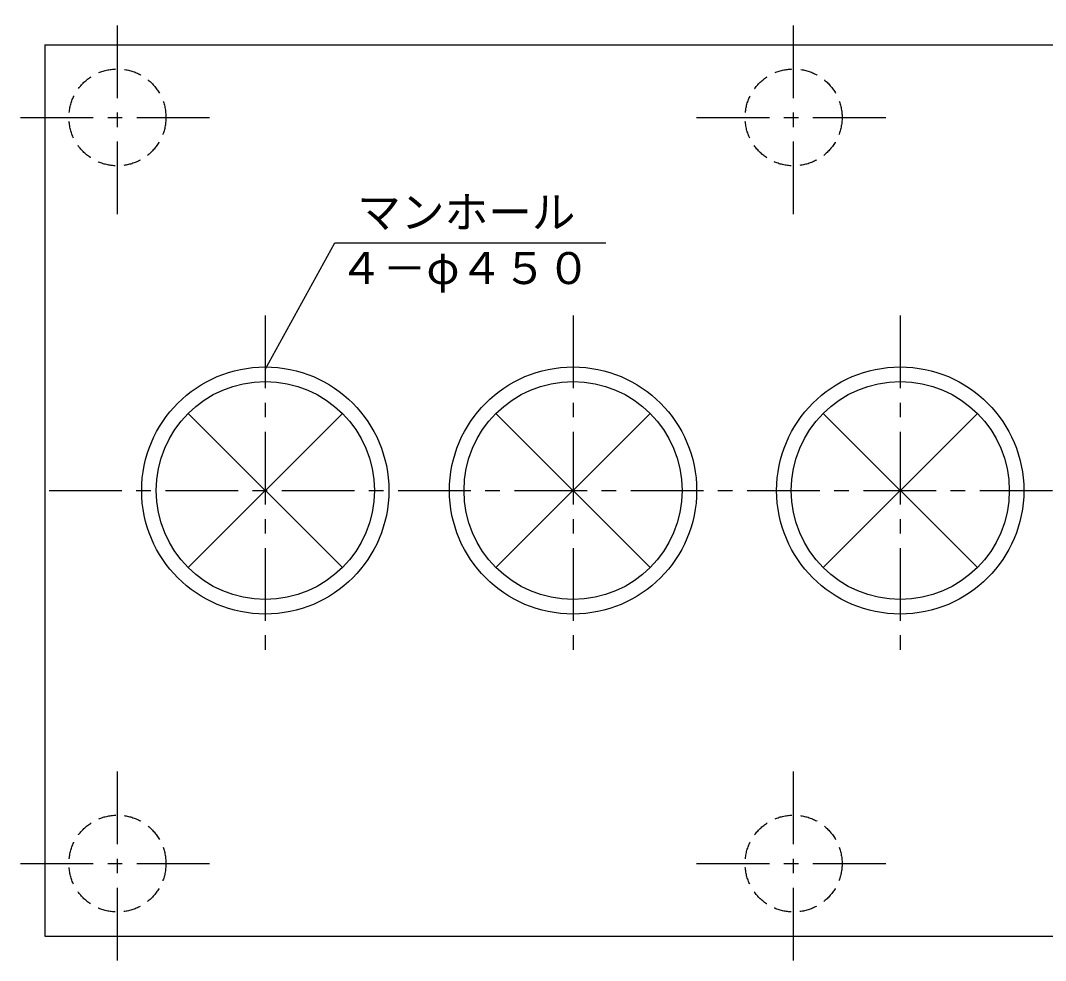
# Model space of a CAD drawing. Units: millimetres, scale not verified. Extents: x -23521 to 8910, y -6308 to 6308.
# Drawn here: x -5961 to -3846, y 2986 to 4926 of the extents above; entities that cross this region are included whole.
import ezdxf
from ezdxf.enums import TextEntityAlignment as Align

# ---------------------------------------------------------------- set-up
doc = ezdxf.new("R2010")
doc.units = ezdxf.units.MM
doc.header["$LTSCALE"] = 30
doc.linetypes.add('CHAIN1', pattern=[8, 5, -1, 1, -1])
doc.linetypes.add('DASHED1', pattern=[1.8, 1.2, -0.6])
for name, color, linetype, lineweight in [('0-1_空気管', 3, 'Continuous', 25), ('0-E_機器', 2, 'Continuous', 25), ('0-F_08', 2, 'CHAIN1', 25)]:
    doc.layers.add(name, color=color, linetype=linetype, lineweight=lineweight)
doc.styles.add('ＭＳ ゴシック', font='')
doc.styles.get('ＭＳ ゴシック').set_extended_font_data('MS Gothic')

msp = doc.modelspace()

# ---------------------------------------------------------------- linework, layer by layer
at = {"layer": '0-1_空気管'}
for p, q in [((-5455.65, 4205.9), (-5312.44, 4467.14)), ((-5312.44, 4467.14), (-4752.85, 4467.14)), ((-5614.74, 4115), (-5296.55, 3796.8)), ((-5614.74, 3796.8), (-5296.55, 4115)), ((-4979.74, 4115), (-4661.55, 3796.8)), ((-4979.74, 3796.8), (-4661.55, 4115)), ((-4304.74, 4115), (-3986.55, 3796.8)), ((-4304.74, 3796.8), (-3986.55, 4115))]:
    msp.add_line(p, q, dxfattribs=at)
at = {"layer": '0-1_空気管', "linetype": 'CHAIN1'}
for p, q in [((-5455.65, 4317.01), (-5455.65, 3606.53)), ((-4820.65, 4317.01), (-4820.65, 3606.53)), ((-4145.65, 4317.01), (-4145.65, 3606.53)), ((-5901.7, 3955.9), (-2071.52, 3955.9))]:
    msp.add_line(p, q, dxfattribs=at)
at = {"layer": '0-1_空気管'}
for centre, radius in [((-5455.64, 3955.9), 255), ((-4820.64, 3955.9), 255), ((-4145.64, 3955.9), 255), ((-5455.64, 3955.9), 225), ((-4820.64, 3955.9), 225), ((-4145.64, 3955.9), 225)]:
    msp.add_circle(centre, radius, dxfattribs=at)
at = {"layer": '0-E_機器'}
msp.add_line((-5910.65, 4875.9), (-2150.64, 4875.9), dxfattribs=at)
msp.add_lwpolyline([(-5910.65, 4875.9), (-5910.65, 3035.9), (-2150.64, 3035.9)], dxfattribs=at)
at = {"layer": '0-F_08'}
for p, q in [((-5760.66, 4525.9), (-5760.66, 4925.9)), ((-4365.66, 4525.9), (-4365.66, 4925.9)), ((-5960.66, 4725.9), (-5560.66, 4725.9)), ((-4565.66, 4725.9), (-4165.66, 4725.9)), ((-5760.66, 2985.9), (-5760.66, 3385.9)), ((-4365.66, 2985.9), (-4365.66, 3385.9)), ((-5960.66, 3185.9), (-5560.66, 3185.9)), ((-4565.66, 3185.9), (-4165.66, 3185.9))]:
    msp.add_line(p, q, dxfattribs=at)
at = {"layer": '0-F_08', "linetype": 'DASHED1'}
for centre in [(-5760.66, 4725.9), (-4365.66, 4725.9), (-5760.66, 3185.9), (-4365.66, 3185.9)]:
    msp.add_circle(centre, 100, dxfattribs=at)

# ---------------------------------------------------------------- texts
at = {"layer": '0-1_空気管', "color": 4, "style": 'ＭＳ ゴシック'}
for s, p in [('マンホール', (-5265.87, 4477.69)), ('４－φ４５０', (-5303.15, 4362.14))]:
    msp.add_text(s, height=65.98, dxfattribs=at).set_placement(p, align=Align.BOTTOM_LEFT)

doc.saveas('drawing.dxf')
